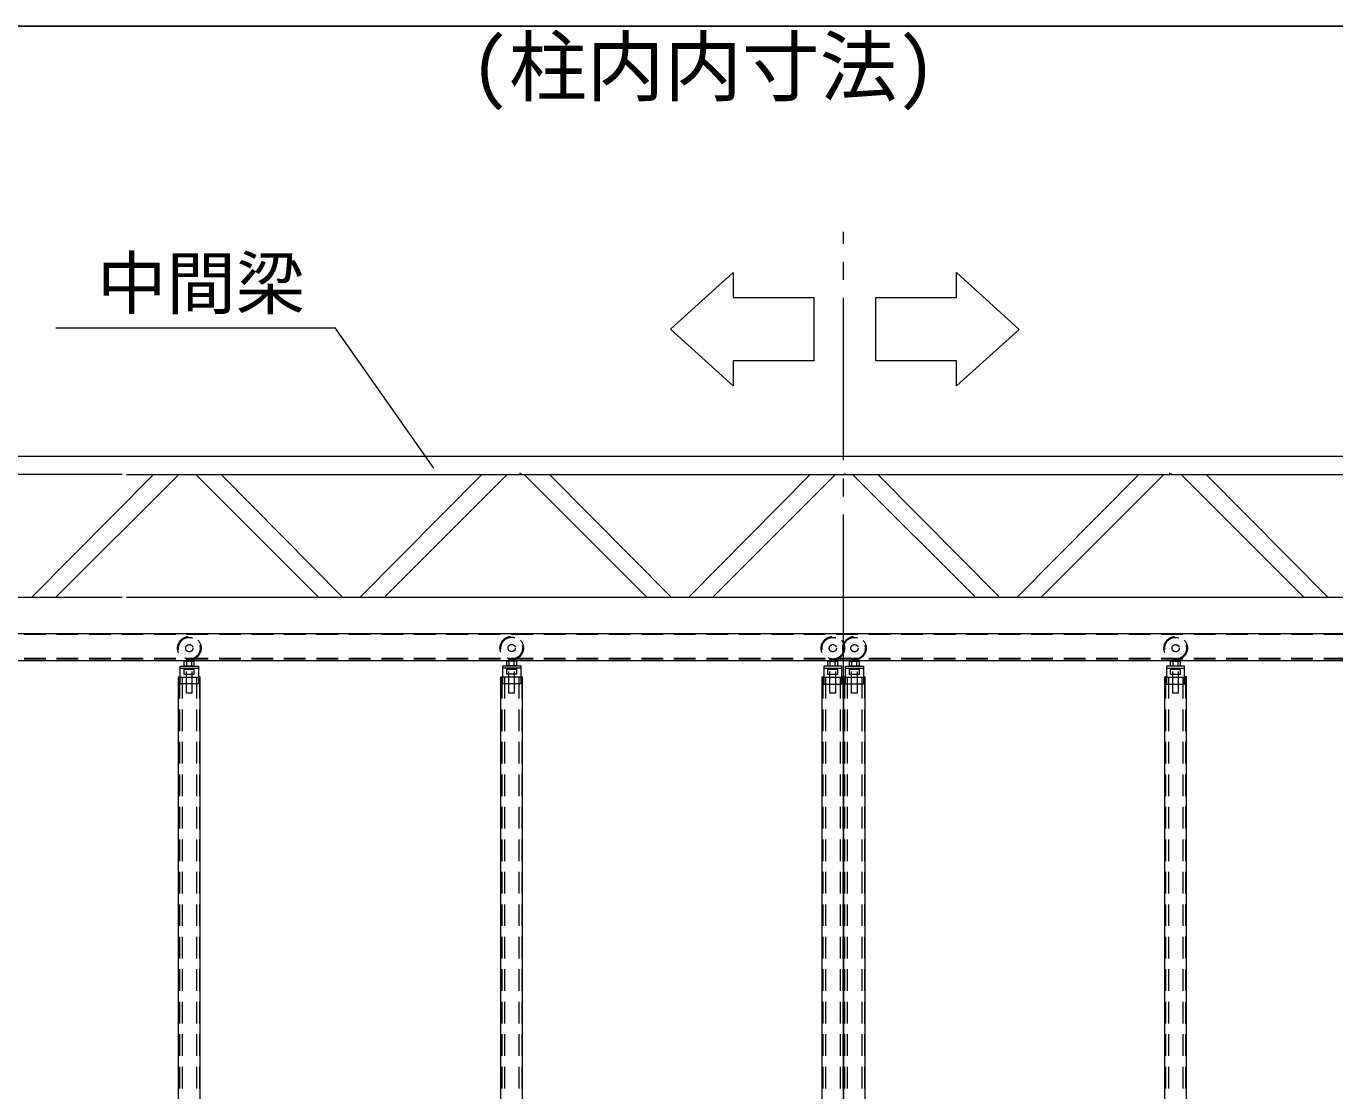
# Model space of a CAD drawing. Units: millimetres, scale not verified. Extents: x -12406 to 12406, y -8553 to 8553.
# Drawn here: x -6168 to -2543, y -1431 to 1518 of the extents above; entities that cross this region are included whole.
import ezdxf
from ezdxf.enums import TextEntityAlignment as Align

# ---------------------------------------------------------------- set-up
doc = ezdxf.new("R2010")
doc.units = ezdxf.units.MM
doc.header["$LTSCALE"] = 50
doc.linetypes.add('CHAIN2', pattern=[12, 9, -1, 1, -1])
doc.linetypes.add('DASHED1', pattern=[1.8, 1.2, -0.6])
doc.layers.add('0-0_0', color=7, linetype='Continuous', lineweight=9)
doc.styles.add('ＭＳ ゴシック', font='')
doc.styles.get('ＭＳ ゴシック').set_extended_font_data('MS Gothic')

msp = doc.modelspace()

# ---------------------------------------------------------------- linework, layer by layer
at = {"layer": '0-0_0'}
for p, q in [((2396.07, 1518.12), (-11103.95, 1518.12)), ((-11003.95, 1518.12), (2296.07, 1518.12)), ((-6086.3, 682.97), (-5312.5, 682.97)), ((-5039.47, 294.28), (-5312.5, 682.97)), ((-1815.94, 326), (-6891.94, 326)), ((-5902.47, 276), (-6891.94, 276)), ((-5815.99, 276), (-6153.63, -64)), ((-5745.95, 276), (-6086.89, -64)), ((-5890.48, 276), (-1815.94, 276)), ((-5698.76, 276), (-5357.82, -64)), ((-5628.72, 276), (-5291.08, -64)), ((-4906.24, 276), (-5243.88, -64)), ((-4836.2, 276), (-5177.15, -64)), ((-4799.48, 278.87), (-4802.04, 278.87)), ((-4801.38, 278.56), (-4795.38, 278.56)), ((-4789.01, 276), (-4448.07, -64)), ((-4718.97, 276), (-4381.33, -64)), ((-3996.49, 276), (-4334.13, -64)), ((-3926.45, 276), (-4267.39, -64)), ((-3899.48, 278.87), (-3902.04, 278.87)), ((-3879.25, 276), (-3538.32, -64)), ((-3809.22, 276), (-3471.59, -64)), ((-3086.74, 276), (-3424.39, -64)), ((-3016.71, 276), (-3357.64, -64)), ((-2999.47, 278.87), (-3002.04, 278.87)), ((-3001.38, 278.56), (-2995.38, 278.56)), ((-2969.51, 276), (-2628.57, -64)), ((-2899.47, 276), (-2561.84, -64)), ((-5902.47, -64), (-6891.94, -64)), ((-1815.94, -64), (-5890.48, -64)), ((-11034.27, -164), (-1815.94, -164)), ((-10853.66, -238.68), (-1803.94, -238.68)), ((-5730.45, -254.27), (-5730.45, -241.27)), ((-5702.73, -241.27), (-5730.45, -241.27)), ((-5724.48, -241.27), (-5724.48, -237.11)), ((-5723.51, -254.27), (-5723.51, -241.27)), ((-5709.66, -254.27), (-5709.66, -241.27)), ((-5708.49, -241.27), (-5708.49, -237.11)), ((-5702.73, -254.27), (-5702.73, -241.27)), ((-4837.45, -253.84), (-4837.45, -240.84)), ((-4809.73, -240.84), (-4837.45, -240.84)), ((-4831.48, -240.84), (-4831.48, -236.68)), ((-4830.51, -253.84), (-4830.51, -240.84)), ((-4816.66, -253.84), (-4816.66, -240.84)), ((-4815.49, -240.84), (-4815.49, -236.68)), ((-4809.73, -253.84), (-4809.73, -240.84)), ((-3920.24, -241.27), (-3947.95, -241.27)), ((-3947.95, -254.27), (-3947.95, -241.27)), ((-3941.98, -241.27), (-3941.98, -237.11)), ((-3941.02, -254.27), (-3941.02, -241.27)), ((-3927.16, -254.27), (-3927.16, -241.27)), ((-3925.99, -241.27), (-3925.99, -237.11)), ((-3920.24, -254.27), (-3920.24, -241.27)), ((-3887.94, -254.27), (-3887.94, -241.27)), ((-3860.24, -241.27), (-3887.94, -241.27)), ((-3881.99, -241.27), (-3881.99, -237.11)), ((-3881.02, -254.27), (-3881.02, -241.27)), ((-3867.16, -254.27), (-3867.16, -241.27)), ((-3865.98, -241.27), (-3865.98, -237.11)), ((-3860.24, -254.27), (-3860.24, -241.27)), ((-2998.37, -254.27), (-2998.37, -241.27)), ((-2970.66, -241.27), (-2998.37, -241.27)), ((-2992.41, -241.27), (-2992.41, -237.11)), ((-2991.44, -254.27), (-2991.44, -241.27)), ((-2977.59, -254.27), (-2977.59, -241.27)), ((-2976.41, -241.27), (-2976.41, -237.11)), ((-2970.66, -254.27), (-2970.66, -241.27)), ((-5746.48, -4504.12), (-5746.48, -284.34)), ((-5746.48, -284.34), (-5741.48, -284.34)), ((-5702.73, -254.27), (-5730.45, -254.27)), ((-5691.49, -254.27), (-5691.49, -303.91)), ((-5691.49, -284.34), (-5686.48, -284.34)), ((-5686.48, -4504.12), (-5686.48, -284.34)), ((-4853.48, -4504.12), (-4853.48, -284.34)), ((-4853.48, -284.34), (-4848.48, -284.34)), ((-4809.73, -253.84), (-4837.45, -253.84)), ((-4798.49, -253.91), (-4798.49, -303.91)), ((-4798.49, -284.34), (-4793.48, -284.34)), ((-4793.48, -4504.12), (-4793.48, -284.34)), ((-3920.24, -254.27), (-3947.95, -254.27)), ((-3903.99, -284.34), (-3898.98, -284.34)), ((-3903.99, -1704.26), (-3903.99, -284.34)), ((-3860.24, -254.27), (-3887.94, -254.27)), ((-3848.98, -284.34), (-3843.99, -284.34)), ((-3843.99, -4504.12), (-3843.99, -284.34)), ((-3014.41, -4504.12), (-3014.41, -284.34)), ((-3009.4, -284.34), (-3014.41, -284.34)), ((-3009.4, -254.34), (-3009.4, -304.34)), ((-2970.66, -254.27), (-2998.37, -254.27)), ((-2954.4, -284.34), (-2959.4, -284.34)), ((-2954.4, -4504.12), (-2954.4, -284.34))]:
    msp.add_line(p, q, dxfattribs=at)
at = {"layer": '0-0_0', "linetype": 'CHAIN2'}
msp.add_line((-3903.99, -284.34), (-3903.99, 948.75), dxfattribs=at)
at = {"layer": '0-0_0', "linetype": 'DASHED1'}
for p, q in [((-11034.27, -165.6), (2326.38, -165.6)), ((-11034.27, -232.68), (2326.38, -232.68)), ((-11034.27, -236.68), (2326.38, -236.68)), ((-5724.48, -329.84), (-5724.48, -241.27)), ((-5708.49, -329.84), (-5708.49, -241.27)), ((-4831.48, -329.4), (-4831.48, -240.84)), ((-4815.49, -329.4), (-4815.49, -240.84)), ((-3941.98, -329.84), (-3941.98, -241.27)), ((-3925.99, -329.84), (-3925.99, -241.27)), ((-3881.99, -329.84), (-3881.99, -241.27)), ((-3865.98, -329.84), (-3865.98, -241.27)), ((-2992.41, -329.84), (-2992.41, -241.27)), ((-2976.41, -329.84), (-2976.41, -241.27)), ((-5744.18, -284.34), (-5744.18, -4504.34)), ((-5691.49, -260.77), (-5741.48, -260.77)), ((-5741.48, -284.77), (-5691.49, -284.77)), ((-5736.48, -284.34), (-5736.48, -4504.34)), ((-5730.45, -277.27), (-5730.45, -260.34)), ((-5702.73, -264.27), (-5730.45, -264.27)), ((-5702.73, -277.27), (-5730.45, -277.27)), ((-5702.73, -277.27), (-5702.73, -260.34)), ((-5696.48, -284.34), (-5696.48, -4504.34)), ((-5688.78, -284.34), (-5688.78, -4504.34)), ((-4851.18, -284.34), (-4851.18, -4504.34)), ((-4798.49, -260.34), (-4848.48, -260.34)), ((-4848.48, -284.34), (-4798.49, -284.34)), ((-4843.48, -284.34), (-4843.48, -4504.34)), ((-4837.45, -276.84), (-4837.45, -259.91)), ((-4809.73, -263.84), (-4837.45, -263.84)), ((-4809.73, -276.84), (-4837.45, -276.84)), ((-4809.73, -276.84), (-4809.73, -259.91)), ((-4803.48, -284.34), (-4803.48, -4504.34)), ((-4795.78, -284.34), (-4795.78, -4504.34)), ((-3961.68, -284.34), (-3961.68, -4504.34)), ((-3908.98, -260.77), (-3958.98, -260.77)), ((-3958.98, -284.77), (-3908.98, -284.77)), ((-3953.99, -284.34), (-3953.99, -4504.34)), ((-3947.95, -277.27), (-3947.95, -260.34)), ((-3920.24, -264.27), (-3947.95, -264.27)), ((-3920.24, -277.27), (-3947.95, -277.27)), ((-3920.24, -277.27), (-3920.24, -260.34)), ((-3913.99, -284.34), (-3913.99, -4504.34)), ((-3906.28, -284.34), (-3906.28, -4504.34)), ((-3901.68, -284.34), (-3901.68, -4504.34)), ((-3848.98, -260.77), (-3898.98, -260.77)), ((-3898.98, -284.77), (-3848.98, -284.77)), ((-3893.99, -284.34), (-3893.99, -4504.34)), ((-3887.94, -277.27), (-3887.94, -260.34)), ((-3860.24, -264.27), (-3887.94, -264.27)), ((-3860.24, -277.27), (-3887.94, -277.27)), ((-3860.24, -277.27), (-3860.24, -260.34)), ((-3853.99, -284.34), (-3853.99, -4504.34)), ((-3846.29, -284.34), (-3846.29, -4504.34)), ((-3012.11, -284.34), (-3012.11, -4504.34)), ((-2959.4, -260.77), (-3009.4, -260.77)), ((-3009.4, -284.77), (-2959.4, -284.77)), ((-3004.4, -284.34), (-3004.4, -4504.34)), ((-2998.37, -277.27), (-2998.37, -260.34)), ((-2970.66, -264.27), (-2998.37, -264.27)), ((-2970.66, -277.27), (-2998.37, -277.27)), ((-2970.66, -277.27), (-2970.66, -260.34)), ((-2964.41, -284.34), (-2964.41, -4504.34)), ((-2956.7, -284.34), (-2956.7, -4504.34)), ((-5708.49, -329.84), (-5724.48, -329.84)), ((-4815.49, -329.4), (-4831.48, -329.4)), ((-3925.99, -329.84), (-3941.98, -329.84)), ((-3865.98, -329.84), (-3881.99, -329.84)), ((-2976.41, -329.84), (-2992.41, -329.84))]:
    msp.add_line(p, q, dxfattribs=at)
at = {"layer": '0-0_0'}
for points in [[(-4383.45, 678.71), (-4210.16, 835.63), (-4210.16, 766.15), (-3986.18, 766.15), (-3986.18, 590.93), (-4210.16, 590.93), (-4210.16, 521.46)], [(-3418, 678.38), (-3591.3, 521.46), (-3591.3, 590.93), (-3815.27, 590.93), (-3815.27, 766.15), (-3591.3, 766.15), (-3591.3, 835.63)], [(-3958.98, -254.34), (-3958.98, -304.34), (-3908.98, -304.34), (-3908.98, -254.34)], [(-3848.98, -304.34), (-3898.98, -304.34), (-3898.98, -254.34), (-3848.98, -254.34)]]:
    msp.add_lwpolyline(points, close=True, dxfattribs=at)
for points in [[(-5691.49, -303.91), (-5741.48, -303.91), (-5741.48, -254.27), (-5691.49, -254.27)], [(-4798.49, -303.91), (-4848.48, -303.91), (-4848.48, -253.91), (-4798.49, -253.91)], [(-3963.98, -4504.12), (-3963.98, -284.34), (-3958.98, -284.34)], [(-3908.98, -284.34), (-3903.99, -284.34), (-3903.99, -4504.12)], [(-3009.4, -304.34), (-2959.4, -304.34), (-2959.4, -254.34), (-3009.4, -254.34)]]:
    msp.add_lwpolyline(points, dxfattribs=at)
at = {"layer": '0-0_0', "linetype": 'DASHED1'}
for centre, radius in [((-5716.49, -204.84), 32.5), ((-5716.49, -204.84), 30), ((-4823.49, -204.41), 32.5), ((-4823.49, -204.41), 30), ((-3933.98, -204.84), 32.5), ((-3933.98, -204.84), 30), ((-3873.98, -204.84), 32.5), ((-3873.98, -204.84), 30), ((-2984.4, -204.84), 32.5), ((-2984.4, -204.84), 30), ((-5716.49, -204.84), 10), ((-4823.49, -204.41), 10), ((-3933.98, -204.84), 10), ((-3873.98, -204.84), 10), ((-2984.4, -204.84), 10)]:
    msp.add_circle(centre, radius, dxfattribs=at)

# ---------------------------------------------------------------- texts
at = {"layer": '0-0_0', "style": 'ＭＳ ゴシック'}
for s, height, p in [('(柱内内寸法)', 157.7, (-4938.07, 1279.96)), ('中間梁', 140.8, (-5971.97, 693.51))]:
    msp.add_text(s, height=height, dxfattribs=at).set_placement(p, align=Align.BOTTOM_LEFT)

doc.saveas('drawing.dxf')
